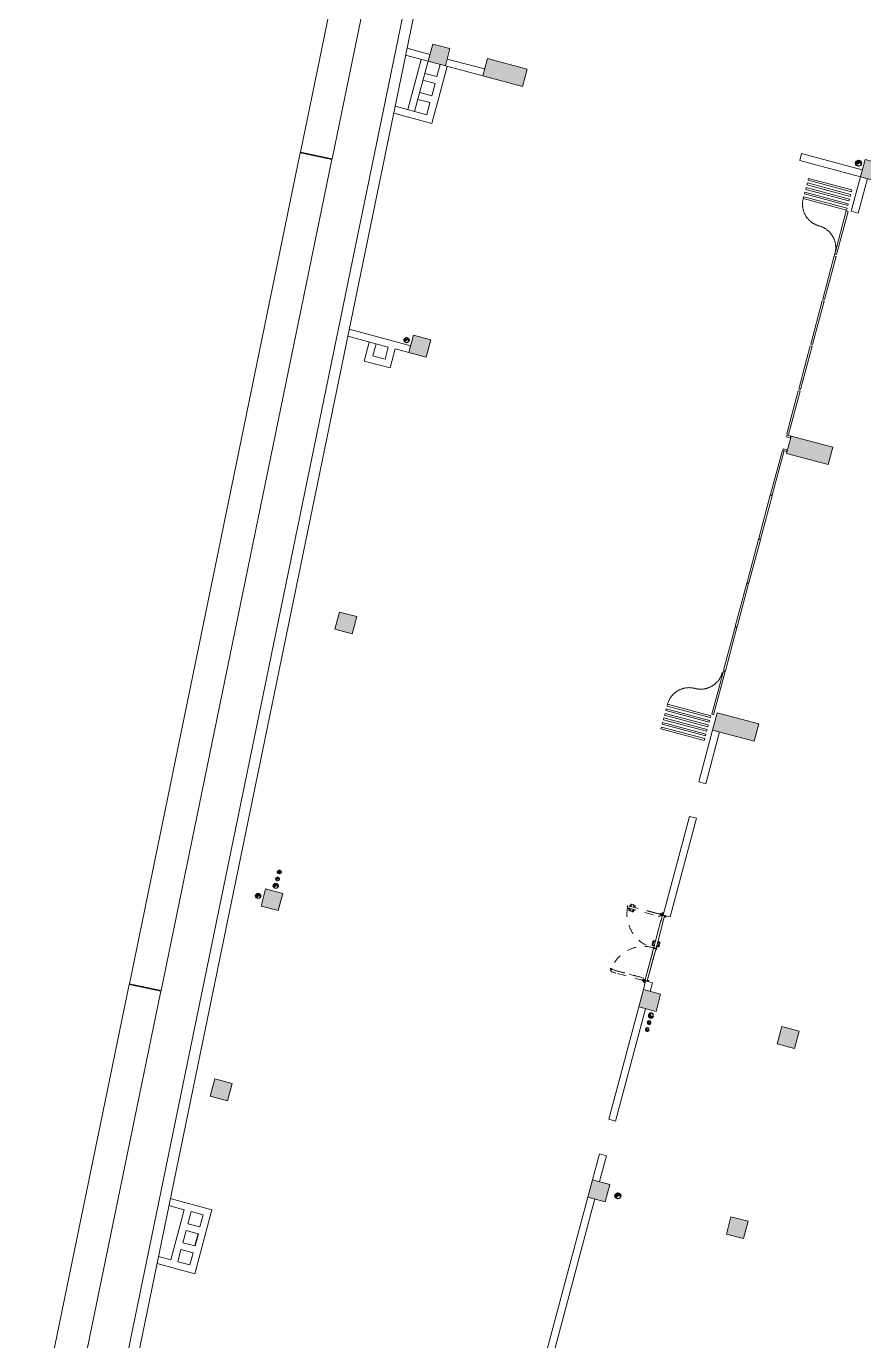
# Model space of a CAD drawing. Header units: centimetres. Extents: x 139057 to 200038, y 34824 to 80516.
# Drawn here: x 165165 to 167503, y 64869 to 68541 of the extents above; entities that cross this region are included whole.
import ezdxf

# ---------------------------------------------------------------- set-up
doc = ezdxf.new("R2010")
doc.units = ezdxf.units.CM
doc.header["$LTSCALE"] = 100
for name, pattern in [('HIDDEN', [0.5, 0.25, -0.25]), ('P1$0$HIDDEN', [9.525, 6.35, -3.175]), ('TRATTEGGIATA', [0.75, 0.5, -0.25]), ('TRATTO-PUNTO', [1, 0.5, -0.25, 0, -0.25])]:
    doc.linetypes.add(name, pattern=pattern)
doc.layers.get('0').update_dxf_attribs({"lineweight": 0})
for name, color, linetype, lineweight in [('410_STRUTTURE_001-AM_0', 7, 'Continuous', 0), ('430_TAVOLATI_001-AM_0', 3, 'Continuous', 0), ('441_SERRAMENTI_001-AM_0', 1, 'Continuous', 0)]:
    doc.layers.add(name, color=color, linetype=linetype, lineweight=lineweight)
doc.layers.add('FOROMETRIE AREA G', color=251, linetype='Continuous')
doc.layers.add('P1$0$A-BLOW', color=7, linetype='P1$0$HIDDEN')

# ---------------------------------------------------------------- blocks, each defined once
blk = doc.blocks.new('DN125')
h = blk.add_hatch(color=256)
edge = h.paths.add_edge_path()
edge.add_arc((0, 0), 62.5, -90.202, 90.202, ccw=False)
edge.add_arc((0, -31), 31.3, 269.6007, 449.8011)
edge.add_arc((0, 31), 31.3, 89.8966, 270.294, ccw=False)
edge.add_arc((0, 63), 0.111, 180.2035, 359.9966, ccw=False)
blk.add_lwpolyline([(0, 62, -1.003531), (0, -62, 1.00175), (0, 0, -1.003475), (0, 62, -0.998196)], format="xyb", close=True)
blk.add_circle((0, 0), 70.7)
blk = doc.blocks.new('DN100')
h = blk.add_hatch(color=256)
edge = h.paths.add_edge_path()
edge.add_arc((0, 0), 50, -90.202, 90.202, ccw=False)
edge.add_arc((0, -25), 25, 269.6007, 449.8011)
edge.add_arc((0, 25), 25, 89.8966, 270.294, ccw=False)
edge.add_arc((0, 50), 0.0889, 180.2035, 359.9966, ccw=False)
blk.add_lwpolyline([(0, 50, -1.003531), (0, -50, 1.00175), (0, 0, -1.003475), (0, 50, -0.998196)], format="xyb", close=True)
blk.add_circle((0, 0), 50)
blk = doc.blocks.new('DN150')
h = blk.add_hatch(color=253)
edge = h.paths.add_edge_path()
edge.add_arc((0, 0), 75, -90.202, 90.202, ccw=False)
edge.add_arc((0, -37), 37.5, 269.6007, 449.8011)
edge.add_arc((0, 37), 37.5, 89.8966, 270.294, ccw=False)
edge.add_arc((0, 75), 0.133, 180.2035, 359.9966, ccw=False)
at = {"color": 253}
blk.add_lwpolyline([(0, 75, -1.003531), (0, -75, 1.00175), (0, 0, -1.003475), (0, 75, -0.998196)], format="xyb", close=True, dxfattribs=at)
blk.add_circle((0, 0), 84)
blk = doc.blocks.new('COPRITESTA1C')
for p, q in [((0, 0), (0, -10)), ((0, 0), (21, 0)), ((21, 0), (21, -15)), ((-1, -10), (-1, -20)), ((-1, -10), (0, -10)), ((-1, -20), (16, -20))]:
    blk.add_line(p, q)
at = {"linetype": 'TRATTEGGIATA', "ltscale": 10}
for p, q in [((19.5, 0), (19.5, -15)), ((-1, -18.5), (16, -18.5))]:
    blk.add_line(p, q, dxfattribs=at)
blk.add_arc((16, -15), 3.5, 270, 0, dxfattribs=at)
blk.add_arc((16, -15), 5, 270, 0)
blk = doc.blocks.new('COPRITESTA2C')
for p, q in [((0, 0), (44, 0)), ((0, 0), (0, -10)), ((44, 0), (44, -15)), ((-1, -10), (-1, -20)), ((-1, -10), (0, -10)), ((-1, -20), (39, -20))]:
    blk.add_line(p, q)
at = {"linetype": 'TRATTEGGIATA', "ltscale": 10}
for p, q in [((42.5, 0), (42.5, -15)), ((-1, -18.5), (39, -18.5))]:
    blk.add_line(p, q, dxfattribs=at)
blk.add_arc((39, -15), 5, 270, 0)
blk.add_arc((39, -15), 3.5, 270, 0, dxfattribs=at)
blk = doc.blocks.new('M09.2af_190')
at = {"linetype": 'Continuous', "ltscale": 10}
for p, q in [((-12, 0), (6, 0)), ((5, 84), (33, 84)), ((5, 82), (5, 84)), ((33, 82), (5, 82)), ((5, 6), (5, 47)), ((7, 2), (5, 5)), ((6, 47), (6, 6)), ((7, 6), (8, 3)), ((8, 50), (33, 50)), ((33, 48), (8, 48)), ((59, 45), (12, 45)), ((12, 45), (12, -4)), ((12, 45), (12, -4)), ((59, 45), (12, 45)), ((59, 45), (13, 45)), ((13, 45), (13, -5)), ((13, 45), (13, -5)), ((59, 45), (13, 45)), ((35, 51), (35, 80)), ((36, 80), (36, 51)), ((947, 45), (48, 45)), ((947, 45), (48, 45)), ((947, 45), (49, 45)), ((947, 45), (49, 45)), ((979, 68), (927, 68)), ((927, 68), (927, 48)), ((934, 48), (927, 48)), ((978, 68), (928, 68)), ((928, 68), (928, 49)), ((933, 49), (928, 49)), ((934, 54), (933, 54)), ((933, 54), (933, 49)), ((935, 62), (934, 62)), ((934, 50), (934, 62)), ((934, 54), (934, 48)), ((954, 50), (934, 50)), ((935, 51), (935, 62)), ((954, 51), (935, 51)), ((947, 45), (947, -5)), ((947, 45), (947, -4)), ((947, 45), (947, -4)), ((947, 45), (947, -5)), ((954, 20), (954, 51)), ((954, 21), (954, 50)), ((954, -3), (954, 14)), ((954, -3), (954, 14)), ((978, 68), (978, 45)), ((978, 45), (1614, 45)), ((979, 68), (979, 45)), ((979, 45), (1614, 45)), ((1104, 45), (1888, 45)), ((1104, 45), (1887, 45)), ((1864, 80), (1864, 51)), ((1865, 51), (1865, 80)), ((1895, 84), (1867, 84)), ((1867, 82), (1895, 82)), ((1867, 82), (1895, 82)), ((1892, 50), (1867, 50)), ((1867, 48), (1892, 48)), ((1887, 45), (1887, -5)), ((1888, 45), (1888, -4)), ((1894, 6), (1892, 3)), ((1893, 2), (1895, 5)), ((1894, 47), (1894, 6)), ((1912, 0), (1894, 0)), ((1895, 82), (1895, 84)), ((1895, 6), (1895, 47)), ((-59, -19), (-59, 0)), ((-59, 0), (-57, 0)), ((-57, 0), (-57, -19)), ((-56, -20), (-17, -20)), ((-17, -21), (-56, -21)), ((-15, -19), (-15, -3)), ((-14, -19), (-14, -3)), ((6, -2), (-12, -2)), ((-8, -3), (-8, -21)), ((-8, -3), (8, -3)), ((-8, -3), (8, -3)), ((-8, -3), (-8, -21)), ((-8, -21), (194, -21)), ((-8, -21), (194, -21)), ((-7, -4), (-7, -21)), ((-7, -4), (8, -4)), ((-7, -4), (8, -4)), ((-7, -4), (-7, -21)), ((-7, -21), (193, -21)), ((-7, -21), (193, -21)), ((-5, -4), (-5, -20)), ((12, -4), (-5, -4)), ((12, -4), (-5, -4)), ((-5, -4), (-5, -20)), ((-4, -20), (-5, -20)), ((-4, -20), (-5, -20)), ((-4, -5), (-4, -20)), ((13, -5), (-4, -5)), ((13, -5), (-4, -5)), ((-4, -5), (-4, -20)), ((8, -3), (8, -4)), ((8, -3), (8, -4)), ((159, -21), (967, -21)), ((159, -21), (967, -21)), ((159, -21), (967, -21)), ((159, -21), (967, -21)), ((964, -4), (947, -4)), ((964, -4), (947, -4)), ((964, -5), (947, -5)), ((964, -5), (947, -5)), ((952, -3), (967, -3)), ((952, -3), (952, -4)), ((952, -3), (952, -4)), ((952, -3), (967, -3)), ((952, -4), (967, -4)), ((952, -4), (967, -4)), ((975, -3), (954, -3)), ((974, -3), (954, -3)), ((964, -4), (964, -20)), ((964, -4), (964, -20)), ((964, -5), (964, -20)), ((964, -5), (964, -20)), ((964, -20), (964, -20)), ((964, -20), (964, -20)), ((967, -3), (967, -21)), ((967, -3), (967, -21)), ((967, -4), (967, -21)), ((967, -4), (967, -21)), ((974, -21), (974, -3)), ((1104, -21), (974, -21)), ((975, -21), (975, -3)), ((1103, -21), (975, -21)), ((1907, -21), (1089, -21)), ((1908, -21), (1090, -21)), ((1887, -5), (1904, -5)), ((1888, -4), (1905, -4)), ((1908, -3), (1893, -3)), ((1893, -3), (1893, -4)), ((1907, -4), (1893, -4)), ((1894, -2), (1912, -2)), ((1904, -5), (1904, -20)), ((1905, -4), (1905, -20)), ((1907, -4), (1907, -21)), ((1908, -3), (1908, -21)), ((1914, -19), (1914, -3)), ((1915, -19), (1915, -3)), ((1956, -20), (1917, -20)), ((1917, -21), (1956, -21)), ((1959, 0), (1957, 0)), ((1957, 0), (1957, -19)), ((1959, -19), (1959, 0))]:
    blk.add_line(p, q, dxfattribs=at)
at = {"linetype": 'Continuous'}
for p, q in [((0, 0), (0, 2)), ((753, 58), (753, 81)), ((753, 58), (753, 81)), ((776, 58), (753, 58)), ((776, 58), (753, 58)), ((776, 58), (776, 81)), ((776, 58), (776, 81)), ((865, 111), (783, 111)), ((865, 111), (783, 111)), ((865, 88), (783, 88)), ((865, 88), (783, 88)), ((861, 45), (861, 52)), ((861, 45), (861, 52)), ((861, 45), (862, 45)), ((861, 45), (862, 45)), ((862, 45), (862, 52)), ((862, 45), (862, 52)), ((863, 54), (904, 54)), ((863, 54), (904, 54)), ((863, 53), (904, 53)), ((863, 53), (904, 53)), ((895, 47), (871, 47)), ((871, 47), (871, 46)), ((871, 47), (871, 46)), ((895, 47), (871, 47)), ((895, 46), (871, 46)), ((895, 46), (871, 46)), ((895, 45), (871, 45)), ((871, 45), (871, 44)), ((871, 45), (871, 44)), ((895, 45), (871, 45)), ((895, 44), (871, 44)), ((895, 44), (871, 44)), ((872, 56), (872, 81)), ((872, 56), (872, 81)), ((894, 44), (872, 44)), ((872, 44), (872, 43)), ((872, 44), (872, 43)), ((894, 44), (872, 44)), ((894, 43), (872, 43)), ((894, 43), (872, 43)), ((893, 55), (873, 55)), ((873, 55), (894, 55)), ((873, 55), (894, 55)), ((893, 55), (873, 55)), ((893, 42), (874, 42)), ((874, 42), (874, 40)), ((874, 42), (874, 40)), ((893, 42), (874, 42)), ((875, 55), (875, 42)), ((875, 55), (875, 42)), ((892, 39), (875, 39)), ((892, 39), (875, 39)), ((891, 55), (891, 42)), ((891, 55), (891, 42)), ((893, 42), (893, 40)), ((893, 42), (893, 40)), ((894, 44), (894, 43)), ((894, 44), (894, 43)), ((895, 56), (895, 81)), ((895, 56), (895, 81)), ((895, 47), (895, 46)), ((895, 47), (895, 46)), ((895, 45), (895, 44)), ((895, 45), (895, 44)), ((905, 45), (905, 52)), ((905, 45), (905, 52)), ((905, 45), (906, 45)), ((905, 45), (906, 45)), ((906, 45), (906, 52)), ((906, 45), (906, 52)), ((948, 31), (947, 31)), ((948, 31), (947, 31)), ((948, 7), (947, 7)), ((948, 7), (947, 7)), ((948, 31), (948, 7)), ((948, 31), (948, 31)), ((948, 31), (948, 31)), ((948, 31), (948, 7)), ((948, 27), (958, 17)), ((948, 27), (948, 27)), ((948, 27), (948, 27)), ((948, 27), (958, 17)), ((948, 17), (959, 17)), ((948, 17), (959, 17)), ((948, 14), (959, 14)), ((948, 14), (959, 14)), ((959, 17), (959, 14)), ((959, 17), (959, 14)), ((-24, -44), (-26, -44)), ((-25, -45), (-25, -42)), ((-25, -45), (-25, -42)), ((776, -34), (753, -34)), ((753, -34), (753, -57)), ((753, -34), (753, -57)), ((776, -34), (753, -34)), ((776, -34), (776, -57)), ((776, -34), (776, -57)), ((865, -64), (783, -64)), ((865, -64), (783, -64)), ((865, -87), (783, -87)), ((865, -87), (783, -87)), ((861, -21), (861, -28)), ((861, -21), (862, -21)), ((861, -21), (862, -21)), ((861, -21), (861, -28)), ((862, -21), (862, -28)), ((862, -21), (862, -28)), ((863, -29), (904, -29)), ((863, -29), (904, -29)), ((863, -30), (904, -30)), ((863, -30), (904, -30)), ((895, -20), (871, -20)), ((871, -21), (871, -20)), ((871, -21), (871, -20)), ((895, -20), (871, -20)), ((895, -21), (871, -21)), ((895, -21), (871, -21)), ((895, -22), (871, -22)), ((871, -23), (871, -22)), ((871, -23), (871, -22)), ((895, -22), (871, -22)), ((895, -23), (871, -23)), ((895, -23), (871, -23)), ((894, -19), (872, -19)), ((872, -20), (872, -19)), ((872, -20), (872, -19)), ((894, -19), (872, -19)), ((894, -20), (872, -20)), ((894, -20), (872, -20)), ((872, -32), (872, -57)), ((872, -32), (872, -57)), ((893, -31), (873, -31)), ((873, -31), (894, -31)), ((873, -31), (894, -31)), ((893, -31), (873, -31)), ((874, -19), (874, -16)), ((874, -19), (874, -16)), ((893, -19), (874, -19)), ((893, -19), (874, -19)), ((892, -15), (875, -15)), ((892, -15), (875, -15)), ((875, -31), (875, -19)), ((875, -31), (875, -19)), ((891, -31), (891, -19)), ((891, -31), (891, -19)), ((893, -19), (893, -16)), ((893, -19), (893, -16)), ((894, -20), (894, -19)), ((894, -20), (894, -19)), ((895, -21), (895, -20)), ((895, -21), (895, -20)), ((895, -23), (895, -22)), ((895, -23), (895, -22)), ((895, -32), (895, -57)), ((895, -32), (895, -57)), ((905, -21), (905, -28)), ((905, -21), (906, -21)), ((905, -21), (906, -21)), ((905, -21), (905, -28)), ((906, -21), (906, -28)), ((906, -21), (906, -28)), ((1924, -44), (1926, -44)), ((1925, -45), (1925, -42))]:
    blk.add_line(p, q, dxfattribs=at)
at = {"ltscale": 10}
for p, q in [((0, 1), (0, 0)), ((1900, 1), (1900, 0)), ((-1, 0), (0, 0))]:
    blk.add_line(p, q, dxfattribs=at)
at = {"linetype": 'TRATTO-PUNTO'}
for p, q in [((883, 35), (883, 55)), ((883, 35), (883, 55)), ((883, 35), (883, 55)), ((883, 35), (883, 55)), ((883, 38), (883, 53)), ((883, 38), (883, 53)), ((883, 38), (883, 53)), ((883, 38), (883, 53)), ((883, 38), (883, 53)), ((883, 38), (883, 53)), ((883, 38), (883, 53)), ((883, 38), (883, 53)), ((883, -31), (883, -11)), ((883, -31), (883, -11)), ((883, -31), (883, -11)), ((883, -31), (883, -11)), ((883, -14), (883, -29)), ((883, -14), (883, -29)), ((883, -14), (883, -29)), ((883, -14), (883, -29))]:
    blk.add_line(p, q, dxfattribs=at)
for p, q in [((947, 42), (947, -1)), ((947, 42), (947, -1)), ((-37, -22), (-55, -22)), ((-55, -25), (-55, -22)), ((-37, -25), (-55, -25)), ((-37, -25), (-53, -25)), ((-53, -25), (-53, -28)), ((-38, -28), (-53, -28)), ((-36, -32), (-38, -28)), ((-33, -32), (-36, -26)), ((-34, -31), (-36, -26)), ((-34, -31), (-36, -26)), ((-30, -31), (-33, -24)), ((-20, -31), (-16, -24)), ((-20, -31), (-16, -24)), ((-17, -32), (-14, -26)), ((-17, -34), (-14, -26)), ((-17, -32), (-14, -26)), ((-17, -32), (-14, -26)), ((-17, -34), (-14, -26)), ((-17, -32), (-14, -26)), ((-15, -36), (-11, -28)), ((-15, -36), (-11, -28)), ((-13, -22), (30, -22)), ((-13, -22), (30, -22)), ((-13, -25), (28, -25)), ((-13, -25), (30, -25)), ((-13, -25), (30, -25)), ((-13, -25), (28, -25)), ((-11, -28), (28, -28)), ((-11, -28), (28, -28)), ((28, -25), (28, -28)), ((28, -25), (28, -28)), ((30, -25), (30, -22)), ((30, -25), (30, -22)), ((1913, -22), (1870, -22)), ((1872, -25), (1872, -22)), ((1913, -25), (1872, -25)), ((1913, -25), (1872, -25)), ((1872, -25), (1872, -28)), ((1912, -28), (1872, -28)), ((1913, -49), (1906, -52)), ((1915, -51), (1907, -55)), ((1914, -51), (1907, -55)), ((1914, -52), (1907, -55)), ((1917, -53), (1910, -57)), ((1915, -36), (1912, -28)), ((1917, -32), (1914, -26)), ((1918, -34), (1914, -26)), ((1917, -32), (1914, -26)), ((1920, -31), (1917, -24)), ((1930, -31), (1934, -24)), ((1933, -32), (1936, -26)), ((1934, -31), (1936, -26)), ((1934, -31), (1936, -26)), ((1937, -22), (1956, -22)), ((1937, -25), (1956, -25)), ((1937, -25), (1954, -25)), ((1937, -32), (1939, -28)), ((1939, -28), (1954, -28)), ((1954, -25), (1954, -28)), ((1956, -25), (1956, -22))]:
    blk.add_line(p, q)
at = {"linetype": 'HIDDEN', "ltscale": 10}
for p, q in [((-17, -53), (-10, -57)), ((-15, -51), (-7, -55)), ((-14, -51), (-7, -55)), ((-13, -52), (-7, -55)), ((-12, -49), (-6, -52)), ((-10, -57), (-10, -97)), ((-7, -97), (-10, -97)), ((-7, -56), (-7, -97)), ((-6, -56), (-6, -99)), ((-6, -99), (-3, -99)), ((-3, -56), (-3, -99)), ((15, -61), (-3, -61)), ((-3, -61), (-3, -262)), ((-3, -228), (-3, -1036)), ((14, -62), (-2, -62)), ((-2, -62), (-2, -262)), ((-2, -227), (-2, -1035)), ((14, -64), (-1, -64)), ((-1, -64), (-1, -64)), ((14, -64), (-1, -64)), ((14, -62), (14, -76)), ((14, -81), (14, -64)), ((14, -82), (14, -64)), ((15, -76), (14, -76)), ((64, -81), (14, -81)), ((63, -82), (14, -82)), ((15, -61), (15, -76)), ((63, -128), (63, -82)), ((63, -1015), (63, -117)), ((64, -127), (64, -81)), ((64, -1016), (64, -117)), ((1836, -865), (1836, -81)), ((1836, -81), (1886, -81)), ((1836, -989), (1836, -355)), ((1837, -864), (1837, -82)), ((1837, -82), (1887, -82)), ((1837, -990), (1837, -355)), ((1885, -61), (1903, -61)), ((1885, -61), (1885, -76)), ((1885, -76), (1886, -76)), ((1886, -62), (1902, -62)), ((1886, -62), (1886, -76)), ((1886, -64), (1902, -64)), ((1886, -81), (1886, -64)), ((1887, -64), (1902, -64)), ((1887, -82), (1887, -64)), ((1902, -62), (1902, -879)), ((1903, -61), (1903, -879)), ((1904, -56), (1904, -99)), ((1907, -97), (1904, -97)), ((1907, -56), (1907, -97)), ((1907, -56), (1907, -97)), ((1907, -97), (1910, -97)), ((1910, -57), (1910, -97)), ((15, -1036), (-3, -1036)), ((14, -1035), (-2, -1035)), ((-1, -1033), (-1, -1032)), ((14, -1032), (-1, -1032)), ((14, -1033), (-1, -1033)), ((63, -1015), (14, -1015)), ((14, -1032), (14, -1015)), ((64, -1016), (14, -1016)), ((14, -1033), (14, -1016)), ((15, -1020), (14, -1020)), ((14, -1020), (14, -1035)), ((15, -1020), (15, -1036)), ((1813, -989), (1836, -989)), ((1813, -989), (1813, -1041)), ((1813, -1041), (1833, -1041)), ((1814, -990), (1837, -990)), ((1814, -990), (1814, -1041)), ((1814, -1041), (1833, -1041)), ((1832, -1034), (1820, -1034)), ((1831, -1034), (1820, -1034)), ((1820, -1034), (1820, -1034)), ((1828, -1034), (1833, -1034)), ((1828, -1034), (1828, -1035)), ((1828, -1035), (1833, -1035)), ((1831, -1014), (1831, -1034)), ((1884, -1014), (1831, -1014)), ((1885, -1015), (1832, -1015)), ((1832, -1015), (1832, -1034)), ((1833, -1034), (1833, -1041)), ((1833, -1035), (1833, -1041)), ((1902, -993), (1884, -993)), ((1884, -993), (1884, -1014)), ((1903, -994), (1885, -994)), ((1885, -994), (1885, -1015)), ((1902, -865), (1902, -993)), ((1903, -865), (1903, -994))]:
    blk.add_line(p, q, dxfattribs=at)
at = {"linetype": 'HIDDEN'}
for p, q in [((-69, -933), (-69, -852)), ((-46, -933), (-46, -852)), ((-16, -822), (-39, -822)), ((-16, -845), (-39, -845)), ((-13, -940), (-39, -940)), ((-13, -963), (-39, -963)), ((-16, -845), (-16, -822)), ((-13, -952), (7, -952)), ((-13, -952), (7, -952)), ((-12, -931), (-12, -972)), ((-12, -941), (-12, -962)), ((-12, -962), (-12, -942)), ((-12, -944), (0, -944)), ((-12, -960), (0, -960)), ((-11, -931), (-11, -972)), ((-3, -929), (-10, -929)), ((-3, -931), (-10, -931)), ((4, -952), (-10, -952)), ((5, -952), (-10, -952)), ((-3, -973), (-10, -973)), ((-3, -974), (-10, -974)), ((-4, -940), (-3, -940)), ((-4, -964), (-4, -940)), ((-4, -964), (-3, -964)), ((-3, -929), (-3, -931)), ((-3, -940), (-2, -940)), ((-3, -964), (-3, -940)), ((-3, -964), (-3, -940)), ((-3, -964), (-2, -964)), ((-3, -973), (-3, -974)), ((-2, -964), (-2, -940)), ((-1, -941), (0, -941)), ((-1, -963), (-1, -941)), ((-1, -963), (0, -963)), ((0, -963), (0, -941)), ((0, -942), (2, -942)), ((0, -961), (0, -942)), ((0, -961), (2, -961)), ((3, -960), (3, -943)), ((61, -1015), (18, -1015)), ((26, -1016), (26, -1016)), ((50, -1016), (26, -1016)), ((32, -1016), (32, -1027)), ((35, -1027), (32, -1027)), ((46, -1016), (35, -1026)), ((35, -1016), (35, -1027)), ((46, -1016), (46, -1016)), ((50, -1016), (50, -1016)), ((50, -1016), (50, -1016)), ((54, -952), (74, -952)), ((54, -952), (74, -952)), ((57, -952), (72, -952)), ((57, -952), (72, -952)), ((57, -952), (72, -952)), ((57, -952), (72, -952)), ((58, -960), (58, -943)), ((61, -942), (59, -942)), ((61, -961), (59, -961)), ((62, -941), (61, -941)), ((61, -963), (61, -941)), ((61, -961), (61, -942)), ((74, -944), (61, -944)), ((74, -960), (61, -960)), ((62, -963), (61, -963)), ((62, -963), (62, -941)), ((64, -940), (63, -940)), ((63, -964), (63, -940)), ((64, -964), (63, -964)), ((64, -929), (64, -931)), ((64, -929), (71, -929)), ((64, -931), (71, -931)), ((65, -940), (64, -940)), ((64, -964), (64, -940)), ((64, -964), (64, -940)), ((65, -964), (64, -964)), ((64, -973), (64, -974)), ((64, -973), (71, -973)), ((64, -974), (71, -974)), ((65, -964), (65, -940)), ((72, -931), (72, -972)), ((73, -931), (73, -972)), ((73, -962), (73, -942)), ((74, -941), (74, -962)), ((75, -940), (100, -940)), ((75, -963), (100, -963)), ((77, -822), (100, -822)), ((77, -845), (77, -822)), ((77, -845), (100, -845)), ((107, -933), (107, -852)), ((130, -933), (130, -852))]:
    blk.add_line(p, q, dxfattribs=at)
for centre, radius in [((-25, -44), 9), ((-25, -44), 7.25), ((-25, -44), 7.5), ((1925, -44), 9), ((1925, -44), 7.5), ((1925, -44), 7.25)]:
    blk.add_circle(centre, radius)
at = {"linetype": 'Continuous', "ltscale": 10}
for centre, radius, start, end in [((8, 47), 3, 90, 180), ((8, 6), 3, 180, 215), ((8, 47), 1.5, 90, 180), ((8, 6), 1.5, 180, 215), ((6, 1), 3, 270, 35), ((6, 1), 1.5, 270, 35), ((33, 80), 3, 360, 90), ((33, 80), 1.5, 0, 90), ((33, 51), 1.5, 270, 360), ((33, 51), 3, 270, 0), ((1867, 80), 3, 90, 180), ((1867, 51), 3, 180, 270), ((1867, 80), 1.5, 90, 180), ((1867, 51), 1.5, 180, 270), ((1894, 1), 3, 145, 270), ((1892, 47), 3, 0, 90), ((1892, 47), 1.5, 0, 90), ((1894, 1), 1.5, 145, 270), ((1892, 6), 1.5, 325, 0), ((1892, 6), 3, 325, 0), ((-56, -19), 3, 180, 270), ((-56, -19), 1.5, 180, 270), ((-17, -19), 3, 270, 0), ((-17, -19), 1.5, 270, 0), ((-12, -3), 3, 90, 180), ((-12, -3), 1.5, 90, 180), ((1912, -3), 3, 0, 90), ((1912, -3), 1.5, 0, 90), ((1917, -19), 3, 180, 270), ((1917, -19), 1.5, 180, 270), ((1956, -19), 1.5, 270, 0), ((1956, -19), 3, 270, 360)]:
    blk.add_arc(centre, radius, start, end, dxfattribs=at)
at = {"linetype": 'Continuous'}
for centre, radius, start, end in [((783, 81), 30, 90, 180), ((783, 81), 30, 90, 180), ((783, 81), 7, 90, 180), ((783, 81), 7, 90, 180), ((863, 52), 2, 90, 180), ((863, 52), 2, 90, 180), ((863, 52), 0.8, 90, 180), ((863, 52), 0.8, 90, 180), ((865, 81), 30, 0, 90), ((865, 81), 30, 0, 90), ((865, 81), 7, 0, 90), ((865, 81), 7, 0, 90), ((873, 56), 1, 180, 270), ((873, 56), 1, 180, 270), ((875, 40), 1, 180, 270), ((875, 40), 1, 180, 270), ((892, 40), 1, 270, 0), ((892, 40), 1, 270, 0), ((894, 56), 1, 270, 0), ((894, 56), 1, 270, 0), ((904, 52), 2, 0, 90), ((904, 52), 2, 0, 90), ((904, 52), 0.8, 0, 90), ((904, 52), 0.8, 0, 90), ((783, -57), 30, 180, 270), ((783, -57), 30, 180, 270), ((783, -57), 7, 180, 270), ((783, -57), 7, 180, 270), ((863, -28), 2, 180, 270), ((863, -28), 2, 180, 270), ((863, -28), 0.8, 180, 270), ((863, -28), 0.8, 180, 270), ((865, -57), 30, 270, 0), ((865, -57), 7, 270, 0), ((865, -57), 7, 270, 0), ((865, -57), 30, 270, 0), ((873, -32), 1, 90, 180), ((873, -32), 1, 90, 180), ((875, -16), 1, 90, 180), ((875, -16), 1, 90, 180), ((892, -16), 1, 0, 90), ((892, -16), 1, 0, 90), ((894, -32), 1, 0, 90), ((894, -32), 1, 0, 90), ((904, -28), 0.8, 270, 0), ((904, -28), 2, 270, 0), ((904, -28), 2, 270, 0), ((904, -28), 0.8, 270, 0)]:
    blk.add_arc(centre, radius, start, end, dxfattribs=at)
for centre, radius, start, end in [((-37, -26), 4, 25.7983, 90), ((-37, -26), 1, 25.7983, 90), ((-37, -26), 0.8, 25.7983, 90), ((-25, -44), 12.5, 156.6025, 108.12), ((-44, -35), 8, 336.6025, 25.7983), ((-44, -35), 11, 336.6025, 25.7983), ((-25, -44), 9.5, 156.6025, 108.12), ((-29, -31), 4, 205.7983, 288.12), ((-29, -31), 1, 205.7983, 288.12), ((-21, -31), 1, 251.88, 334.2017), ((-21, -31), 1, 251.88, 334.2017), ((-21, -31), 4, 318.9946, 334.2017), ((-21, -31), 4, 318.9946, 334.2017), ((-13, -26), 4, 90, 154.2017), ((-13, -26), 4, 90, 154.2017), ((-13, -26), 1, 90, 154.2017), ((-13, -26), 0.8, 90, 154.2017), ((-13, -26), 0.8, 90, 154.2017), ((-13, -26), 1, 90, 154.2017), ((1908, -56), 4, 115.7983, 180), ((1908, -56), 1, 115.7983, 180), ((1908, -56), 0.8, 115.7983, 180), ((1913, -26), 4, 25.7983, 90), ((1913, -26), 0.8, 25.7983, 90), ((1913, -26), 1, 25.7983, 90), ((1925, -44), 12.5, 71.88, 23.3975), ((1925, -44), 9.5, 71.88, 23.3975), ((1921, -31), 4, 205.7983, 221.0054), ((1921, -31), 1, 205.7983, 288.12), ((1929, -31), 4, 251.88, 334.2017), ((1929, -31), 1, 251.88, 334.2017), ((1944, -35), 11, 154.2017, 203.3975), ((1937, -26), 4, 90, 154.2017), ((1937, -26), 0.8, 90, 154.2017), ((1937, -26), 1, 90, 154.2017), ((1944, -35), 8, 154.2017, 203.3975)]:
    blk.add_arc(centre, radius, start, end)
at = {"linetype": 'HIDDEN', "ltscale": 10}
for centre, radius, start, end in [((-12, -48), 4, 228.9946, 244.2017), ((-12, -48), 1, 161.88, 244.2017), ((-7, -56), 0.8, 0, 64.2017), ((-7, -56), 1, 0, 64.2017), ((-7, -56), 4, 0, 64.2017), ((-25, -44), 976, 275.2312, 1.292), ((1925, -44), 976, 178.7075, 264.5472)]:
    blk.add_arc(centre, radius, start, end, dxfattribs=at)
at = {"linetype": 'HIDDEN'}
for centre, radius, start, end in [((-39, -852), 30, 90, 180), ((-39, -933), 30, 180, 270), ((-39, -852), 7, 90, 180), ((-39, -933), 7, 180, 270), ((-13, -941), 1, 0, 90), ((-13, -962), 1, 270, 0), ((-10, -931), 2, 90, 180), ((-10, -972), 2, 180, 270), ((-10, -931), 0.8, 90, 180), ((-10, -972), 0.8, 180, 270), ((2, -943), 1, 0, 90), ((2, -960), 1, 270, 0), ((59, -943), 1, 90, 180), ((59, -960), 1, 180, 270), ((71, -931), 2, 0, 90), ((71, -931), 0.8, 0, 90), ((71, -972), 2, 270, 0), ((71, -972), 0.8, 270, 0), ((75, -941), 1, 90, 180), ((75, -962), 1, 180, 270), ((100, -852), 30, 0, 90), ((100, -852), 7, 0, 90), ((100, -933), 7, 270, 0), ((100, -933), 30, 270, 0)]:
    blk.add_arc(centre, radius, start, end, dxfattribs=at)
at = {"linetype": 'Continuous', "ltscale": 10, "xscale": -1}
for name, p in [('COPRITESTA1C', (-38, -21)), ('COPRITESTA2C', (1913, -22))]:
    blk.add_blockref(name, p, dxfattribs=at)
at = {"linetype": 'HIDDEN', "ltscale": 10, "rotation": 270}
blk.add_blockref('COPRITESTA2C', (-3, -56), dxfattribs=at)
at = {"linetype": 'Continuous', "ltscale": 10}
for name, p in [('COPRITESTA2C', (-12, -22)), ('COPRITESTA2C', (-12, -22)), ('COPRITESTA1C', (1938, -21))]:
    blk.add_blockref(name, p, dxfattribs=at)
at = {"linetype": 'HIDDEN', "ltscale": 10, "xscale": -1, "rotation": 90}
blk.add_blockref('COPRITESTA2C', (1904, -56), dxfattribs=at)

msp = doc.modelspace()

# ---------------------------------------------------------------- hatches: boundary and pattern name
at = {"layer": '410_STRUTTURE_001-AM_0'}
h = msp.add_hatch(color=256, dxfattribs=at)
h.paths.add_polyline_path([(166334.6, 68430.1), (166347.5, 68478.4), (166299.2, 68491.3), (166286.3, 68443)])
h.paths.add_polyline_path([(166451.9, 68450.5), (166439, 68402.2), (166550.1, 68372.5), (166563, 68420.9)])
h.paths.add_polyline_path([(166507, 69178.4), (166536.7, 69289.5), (166565.7, 69281.8), (166536, 69170.7)])
h.paths.add_polyline_path([(166666, 69136), (166695.6, 69247.1), (166744, 69234.2), (166714.3, 69123.1)])
h.paths.add_polyline_path([(166625.5, 69691), (166638.4, 69739.3), (166590.1, 69752.2), (166577.2, 69703.9)])
h.paths.add_polyline_path([(166377.7, 70102.1), (166381.1, 70152.9), (166447.4, 70135.2), (166435.3, 70086.9)])
h.paths.add_polyline_path([(166374.1, 70048.2), (166377.5, 70099), (166435.2, 70083.6), (166422.4, 70035.2)])
h.paths.add_polyline_path([(166858.5, 69973.7), (166871.4, 70022), (166982.6, 69992.3), (166969.7, 69944)])
h.paths.add_polyline_path([(166844.9, 69922.5), (166857.8, 69970.8), (166968.9, 69941.1), (166956, 69892.8)])
h.paths.add_polyline_path([(166406.1, 69789.9), (166419, 69838.2), (166361, 69853.7), (166357.8, 69802.8)])
h.paths.add_polyline_path([(167989.8, 68816.2), (168002.7, 68864.5), (168147.6, 68825.8), (168134.7, 68777.5)])
h.paths.add_polyline_path([(167699.9, 68893.6), (167712.8, 68941.9), (167857.8, 68903.2), (167844.9, 68854.9)])
h.paths.add_polyline_path([(167913.1, 69692.1), (167926, 69740.4), (168071, 69701.7), (168058.1, 69653.4)])
h.paths.add_polyline_path([(168044.4, 69602.2), (168057.3, 69650.5), (167912.4, 69689.2), (167899.5, 69640.9)])
h.paths.add_polyline_path([(168347.9, 69576), (168360.8, 69624.3), (168215.9, 69663), (168203, 69614.7)])
h.paths.add_polyline_path([(168189.3, 69563.5), (168202.2, 69611.8), (168347.1, 69573.1), (168334.2, 69524.8)])
h.paths.add_polyline_path([(167783.4, 68043.3), (167796.3, 68091.6), (167941.2, 68052.9), (167928.3, 68004.6)])
h.paths.add_polyline_path([(167493.6, 68120.6), (167506.5, 68169), (167651.4, 68130.3), (167638.5, 68082)])
h.paths.add_polyline_path([(169343.1, 69310.3), (169356, 69358.6), (169211, 69397.3), (169198.1, 69349)])
h.paths.add_polyline_path([(169184.5, 69297.8), (169197.4, 69346.1), (169342.3, 69307.4), (169329.4, 69259.1)])
h.paths.add_polyline_path([(168984.9, 68550.5), (168997.8, 68598.8), (169142.8, 68560.1), (169129.9, 68511.8)])
h.paths.add_polyline_path([(168778.6, 67777.6), (168791.5, 67825.9), (168936.4, 67787.2), (168923.5, 67738.9)])
h.paths.add_polyline_path([(169622.4, 67604), (169609.5, 67555.7), (169667.4, 67540.2), (169680.3, 67588.5)])
h.paths.add_polyline_path([(169412.8, 66780.2), (169425.6, 66828.5), (169474, 66815.6), (169461.1, 66767.3)])
h.paths.add_polyline_path([(169206.4, 66007.3), (169219.3, 66055.6), (169267.6, 66042.7), (169254.7, 65994.4)])
h.paths.add_polyline_path([(169000, 65234.4), (169012.9, 65282.7), (169061.2, 65269.8), (169048.3, 65221.5)])
h.paths.add_polyline_path([(168220.7, 65494.2), (168207.8, 65445.9), (168265.7, 65430.4), (168278.6, 65478.7)])
h.paths.add_polyline_path([(168427, 66267.1), (168414.1, 66218.8), (168472.1, 66203.3), (168485, 66251.6)])
h.paths.add_polyline_path([(168633.4, 67040), (168620.5, 66991.7), (168678.5, 66976.3), (168691.4, 67024.6)])
edge = h.paths.add_edge_path()
edge.add_line((166633.3, 69719.9), (166650.2, 69715.4))
edge.add_line((166655.4, 69734.8), (166650.2, 69715.4))
edge.add_line((166638.4, 69739.3), (166655.4, 69734.8))
h = msp.add_hatch(color=256, dxfattribs=at)
h.paths.add_polyline_path([(165868.2, 66070.5), (165881.1, 66118.8), (165832.8, 66131.7), (165819.9, 66083.4)])
h.paths.add_polyline_path([(165726.3, 65539.2), (165739.2, 65587.5), (165690.9, 65600.4), (165678, 65552.1)])
h.paths.add_polyline_path([(167260.9, 65698.7), (167273.8, 65747), (167322.1, 65734.1), (167309.2, 65685.8)])
h.paths.add_polyline_path([(167119.1, 65167.3), (167132, 65215.6), (167180.3, 65202.7), (167167.4, 65154.4)])
h.paths.add_polyline_path([(166745.5, 65318.8), (166732.6, 65270.5), (166780.9, 65257.6), (166793.8, 65305.9)])
h.paths.add_polyline_path([(166887.4, 65850.2), (166874.5, 65801.9), (166922.8, 65789), (166935.7, 65837.3)])
h.paths.add_polyline_path([(167093.7, 66623.1), (167080.8, 66574.8), (167196.8, 66543.8), (167209.7, 66592.2)])
h.paths.add_polyline_path([(167287.2, 67347.7), (167300.1, 67396), (167416, 67365.1), (167403.1, 67316.8)])
h.paths.add_polyline_path([(166281, 67616.4), (166293.9, 67664.7), (166245.5, 67677.6), (166232.6, 67629.3)])
h.paths.add_polyline_path([(166074.6, 66843.5), (166087.5, 66891.8), (166039.2, 66904.7), (166026.3, 66856.4)])

# ---------------------------------------------------------------- linework, layer by layer
at = {"layer": '410_STRUTTURE_001-AM_0', "elevation": 0}
msp.add_lwpolyline([(166265.4, 68662.6), (165396, 64434), (165445.7, 64424.1), (165440.9, 64394.2), (165411.2, 64400.3), (165360.6, 64410.7), (166236.2, 68670.4), (166265.4, 68662.6)], dxfattribs=at)
for points in [[(166030.8, 68678.6), (166119, 68660.5), (166018.2, 68170.4), (165929.8, 68189.5)], [(166334.6, 68430.1), (166347.5, 68478.4), (166299.2, 68491.3), (166286.3, 68443)], [(166451.9, 68450.5), (166439, 68402.2), (166550.1, 68372.5), (166563, 68420.9)], [(165929.6, 68187.5), (166017.8, 68168.4), (165540.7, 65847.9), (165452.4, 65866)], [(167493.6, 68120.6), (167506.5, 68169), (167651.4, 68130.3), (167638.5, 68082)], [(166281, 67616.4), (166293.9, 67664.7), (166245.5, 67677.6), (166232.6, 67629.3)], [(167287.2, 67347.7), (167300.1, 67396), (167416, 67365.1), (167403.1, 67316.8)], [(166074.6, 66843.5), (166087.5, 66891.8), (166039.2, 66904.7), (166026.3, 66856.4)], [(167093.7, 66623.1), (167080.8, 66574.8), (167196.8, 66543.8), (167209.7, 66592.2)], [(165868.2, 66070.5), (165881.1, 66118.8), (165832.8, 66131.7), (165819.9, 66083.4)], [(165452, 65864), (165540.3, 65845.9), (165253.6, 64451.4), (165164.6, 64465.7)], [(166887.4, 65850.2), (166874.5, 65801.9), (166922.8, 65789), (166935.7, 65837.3)], [(167260.9, 65698.7), (167273.8, 65747), (167322.1, 65734.1), (167309.2, 65685.8)], [(165726.3, 65539.2), (165739.2, 65587.5), (165690.9, 65600.4), (165678, 65552.1)], [(166745.5, 65318.8), (166732.6, 65270.5), (166780.9, 65257.6), (166793.8, 65305.9)], [(167119.1, 65167.3), (167132, 65215.6), (167180.3, 65202.7), (167167.4, 65154.4)]]:
    msp.add_lwpolyline(points, close=True, dxfattribs=at)
at = {"layer": '430_TAVOLATI_001-AM_0'}
for p, q in [((166227.7, 68479.3, 0), (166291.5, 68462.3, 0)), ((166223.6, 68459.7, 0), (166286.3, 68443, 0)), ((166267, 68448.2, 0), (166229.6, 68308, 0)), ((166286.3, 68443, 0), (166248.9, 68302.9, 0)), ((166339.8, 68449.4, 0), (166444.2, 68421.5, 0)), ((166277.3, 68409.2, 0), (166311.1, 68400.1, 0)), ((166296.9, 68269.4, 0), (166339.4, 68428.8, 0)), ((166311.1, 68400.1, 0), (166320.1, 68434, 0)), ((166334.6, 68430.1, 0), (166439, 68402.2, 0)), ((166272.1, 68389.9, 0), (166305.9, 68380.8, 0)), ((166296.9, 68347, 0), (166305.9, 68380.8, 0)), ((166257.9, 68336.7, 0), (166291.8, 68327.7, 0)), ((166263.1, 68356, 0), (166296.9, 68347, 0)), ((166190.4, 68297.8, 0), (166296.9, 68269.4, 0)), ((166194.4, 68317.4, 0), (166282.7, 68293.8, 0)), ((166282.7, 68293.8, 0), (166291.7, 68327.7, 0)), ((167329.2, 68185.2, 0), (167324.1, 68165.9, 0)), ((167498.7, 68139.9, 0), (167329.2, 68185.2, 0)), ((167493.8, 68120.6, 0), (167324.1, 68165.9, 0)), ((167467.8, 68024, 0), (167493.6, 68120.6, 0)), ((167487.1, 68018.9, 0), (167512.9, 68115.5, 0)), ((167467.8, 68024, 0), (167487.1, 68018.9, 0)), ((166175.1, 67644.7, 0), (166062.3, 67674.8, 0)), ((166237.8, 67648.6, 0), (166066.3, 67694.4, 0)), ((166232.6, 67629.3, 0), (166194.4, 67639.5, 0)), ((167080.8, 66574.8, 0), (167042.3, 66430.4, 0)), ((167061.6, 66425.2, 0), (167100.2, 66569.6, 0)), ((167042.3, 66430.4, 0), (167061.6, 66425.2, 0)), ((167016.5, 66333.7, 0), (166942.8, 66057.9, 0)), ((166962.2, 66052.8, 0), (167035.8, 66328.6, 0)), ((167016.5, 66333.7, 0), (167035.8, 66328.6, 0)), ((166962.2, 66052.8, 0), (166942.8, 66057.9, 0)), ((166893.8, 65874.4, 0), (166887.4, 65850.2, 0)), ((166893.8, 65874.4, 0), (166913.1, 65869.2, 0)), ((166913.1, 65869.2, 0), (166906.7, 65845, 0)), ((166874.5, 65801.9, 0), (166790.6, 65487.9, 0)), ((166893.8, 65796.7, 0), (166810, 65482.7, 0)), ((166790.6, 65487.9, 0), (166810, 65482.7, 0)), ((166764.8, 65391.3, 0), (166745.5, 65318.8, 0)), ((166764.8, 65391.3, 0), (166784.2, 65386.1, 0)), ((166784.2, 65386.1, 0), (166764.8, 65313.6, 0)), ((165562.6, 65246.5, 0), (165605.3, 65235.1, 0)), ((165566.7, 65266.1, 0), (165683, 65235.1, 0)), ((166732.6, 65270.5, 0), (166603.7, 64787.9, 0)), ((166751.9, 65265.3, 0), (166623.1, 64782.7, 0)), ((165567.9, 65095, 0), (165605.3, 65235.1, 0)), ((165615.6, 65196.1, 0), (165624.7, 65229.9, 0)), ((165624.7, 65229.9, 0), (165658.5, 65220.9, 0)), ((165683, 65235.1, 0), (165635.2, 65056.3, 0)), ((165649.4, 65187.1, 0), (165658.5, 65220.9, 0)), ((165601.4, 65143, 0), (165610.5, 65176.8, 0)), ((165610.5, 65176.8, 0), (165644.3, 65167.7, 0)), ((165615.6, 65196.1, 0), (165649.5, 65187.1, 0)), ((165635.2, 65133.9, 0), (165601.4, 65143, 0)), ((165644.3, 65167.7, 0), (165635.3, 65133.9, 0)), ((165567.9, 65095, 0), (165533.8, 65104.1, 0)), ((165587.3, 65089.8, 0), (165596.3, 65123.6, 0)), ((165630.1, 65114.6, 0), (165596.3, 65123.6, 0)), ((165630.1, 65114.6, 0), (165621.1, 65080.8, 0)), ((165635.2, 65056.3, 0), (165529.7, 65084.5, 0)), ((165621.1, 65080.8, 0), (165587.3, 65089.8, 0))]:
    msp.add_line(p, q, dxfattribs=at)
at = {"layer": '430_TAVOLATI_001-AM_0', "elevation": 0}
for points in [[(166194.4, 67639.5), (166180.2, 67586.4), (166107.8, 67605.7), (166121.9, 67658.8)], [(166175.1, 67644.7), (166166.1, 67610.8), (166132.2, 67619.9), (166141.3, 67653.7)]]:
    msp.add_lwpolyline(points, dxfattribs=at)
at = {"layer": '441_SERRAMENTI_001-AM_0', "linetype": 'HIDDEN', "ltscale": 10, "elevation": 0}
for points in [[(167468.3, 68078.6), (167347.5, 68110.8), (167348.8, 68115.8), (167469.6, 68083.6), (167468.3, 68078.6)], [(167458, 68040.3), (167337.3, 68072.5), (167338.6, 68077.6), (167459.4, 68045.3), (167458, 68040.3)], [(167461.4, 68053), (167340.7, 68085.3), (167342, 68090.3), (167462.8, 68058.1), (167461.4, 68053)], [(167464.9, 68065.8), (167344.1, 68098), (167345.4, 68103.1), (167466.2, 68070.8), (167464.9, 68065.8)], [(167454.6, 68027.5), (167333.9, 68059.8), (167335.2, 68064.8), (167456, 68032.6), (167454.6, 68027.5)], [(167074.3, 66609.8), (166953.5, 66642), (166954.9, 66647), (167075.6, 66614.8), (167074.3, 66609.8)], [(167064.1, 66571.5), (166943.3, 66603.8), (166944.6, 66608.8), (167065.4, 66576.5), (167064.1, 66571.5)], [(167067.5, 66584.3), (166946.7, 66616.5), (166948.1, 66621.5), (167068.8, 66589.3), (167067.5, 66584.3)], [(167070.9, 66597), (166950.1, 66629.3), (166951.5, 66634.3), (167072.2, 66602), (167070.9, 66597)], [(167057.3, 66546), (166936.5, 66578.2), (166937.8, 66583.3), (167058.6, 66551), (167057.3, 66546)], [(167060.7, 66558.8), (166939.9, 66591), (166941.2, 66596), (167062, 66563.8), (167060.7, 66558.8)]]:
    msp.add_lwpolyline(points, dxfattribs=at)
at = {"layer": '441_SERRAMENTI_001-AM_0', "ltscale": 10, "elevation": 0}
for points in [[(167459, 68023.8), (167426.8, 67903), (167421.8, 67904.4), (167454, 68025.1), (167459, 68023.8)], [(167425.5, 67898.2), (167393.2, 67777.4), (167388.2, 67778.8), (167420.5, 67899.5), (167425.5, 67898.2)], [(167391.9, 67772.6), (167359.7, 67651.8), (167354.7, 67653.2), (167386.9, 67773.9), (167391.9, 67772.6)], [(167358.4, 67647), (167326.2, 67526.2), (167321.1, 67527.6), (167353.4, 67648.3), (167358.4, 67647)], [(167324.9, 67521.4), (167292.6, 67400.6), (167287.6, 67402), (167319.9, 67522.7), (167324.9, 67521.4)], [(167242.4, 67232.7), (167274.7, 67353.5), (167279.7, 67352.1), (167247.4, 67231.3), (167242.4, 67232.7)], [(167209.7, 67110), (167241.9, 67230.8), (167246.9, 67229.4), (167214.7, 67108.6), (167209.7, 67110)], [(167176.9, 66987.3), (167209.1, 67108), (167214.2, 67106.7), (167181.9, 66985.9), (167176.9, 66987.3)], [(167144.1, 66864.6), (167176.4, 66985.3), (167181.4, 66984), (167149.2, 66863.2), (167144.1, 66864.6)], [(167111.4, 66741.9), (167143.6, 66862.6), (167148.6, 66861.3), (167116.4, 66740.5), (167111.4, 66741.9)], [(167078.6, 66619.2), (167110.9, 66739.9), (167115.9, 66738.6), (167083.6, 66617.8), (167078.6, 66619.2)]]:
    msp.add_lwpolyline(points, dxfattribs=at)
at = {"layer": '441_SERRAMENTI_001-AM_0', "elevation": 0}
for points in [[(167288.6, 67399.1), (167287.3, 67394.3), (167297.1, 67391.7), (167298.4, 67396.5)], [(167277, 67355.6), (167278.2, 67360.5), (167288.1, 67357.8), (167286.8, 67353)]]:
    msp.add_lwpolyline(points, close=True, dxfattribs=at)
at = {"layer": '441_SERRAMENTI_001-AM_0', "linetype": 'HIDDEN', "ltscale": 10}
for centre, radius, start, end in [((167394.3, 68043.7, 0), 62.5, 160.2785, 255.051), ((167362, 67922.9, 0), 62.5, 340.2785, 75.051), ((167047.5, 66751.7, 0), 62.5, 255.051, 345.051), ((167015.2, 66630.9, 0), 62.5, 75.051, 165.051), ((167005.6, 66633.5, 0), 72.5, 340.9406, 342.9971)]:
    msp.add_arc(centre, radius, start, end, dxfattribs=at)
at = {"layer": 'P1$0$A-BLOW', "linetype": 'Continuous'}
msp.add_line((165644.3, 65167.7, 0), (165635.3, 65133.9, 0), dxfattribs=at)

# ---------------------------------------------------------------- block references
at = {"layer": '441_SERRAMENTI_001-AM_0', "xscale": 0.1, "yscale": 0.1, "zscale": 0.1, "rotation": 255.0510002379831}
msp.add_blockref('M09.2af_190', (166942.8, 66057.9, 0), dxfattribs=at)
at = {"layer": 'FOROMETRIE AREA G', "yscale": 0.1, "zscale": 0.1}
for name, p, xscale, rotation in [('DN150', (167488.1, 68158.3, 0), 0.1, 75.05099999973136), ('DN125', (166226.4, 67664.1, 0), 0.1, 75.05099999977669), ('DN100', (165866, 66159.1, 0), 0.1, 75.05099999968813), ('DN100', (165871.2, 66178.4, 0), 0.1, 75.05099999968779), ('DN125', (165860.9, 66139.8, 0), 0.1, 75.05099999968805), ('DN125', (165811.9, 66111.5, 0), 0.1, 75.05099999977736), ('DN100', (166903.4, 65757.9, 0), -0.1, 75.05099998474162), ('DN125', (166908.6, 65777.2, 0), -0.1, 75.05099998474162), ('DN100', (166898.2, 65738.6, 0), -0.1, 75.05099998474162), ('DN150', (166816.3, 65274, 0), 0.1, 75.05099999975955)]:
    msp.add_blockref(name, p, dxfattribs=dict(at, xscale=xscale, rotation=rotation))

doc.saveas('drawing.dxf')
